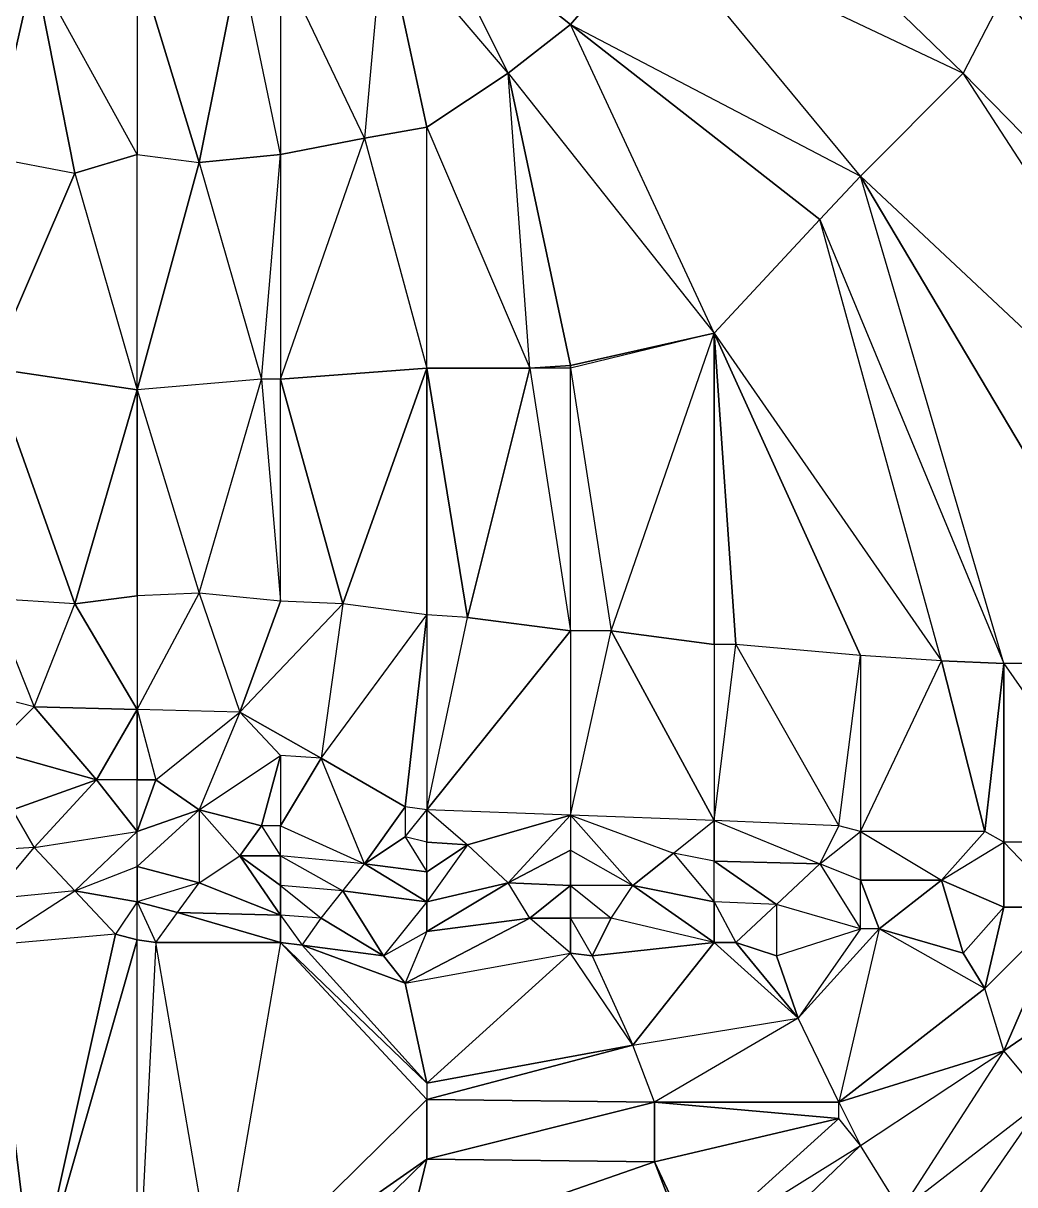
# Model space of a CAD drawing. Header units: metres. Extents: x 121.06818 to 121.07159, y 3.17836 to 3.18313.
# Drawn here: x 121.06905 to 121.069416, y 3.1808795 to 3.1813084 of the extents above; entities that cross this region are included whole.
import ezdxf

# ---------------------------------------------------------------- set-up
doc = ezdxf.new("R2010")
doc.units = ezdxf.units.M

msp = doc.modelspace()

# ---------------------------------------------------------------- linework, layer by layer
at = {"layer": 'DELAUNEY14184', "color": 252}
msp.add_3dface([(121.069092, 3.180831, 0.01025), (121.069122, 3.180835, 0.01025), (121.069099, 3.180969, 0.01025)], dxfattribs=at)
at = {"layer": 'DELAUNEY14201', "color": 252}
msp.add_3dface([(121.069122, 3.180835, 0.01025), (121.069145, 3.180836, 0.01025), (121.069199, 3.180889, 0.01025)], dxfattribs=at)
at = {"layer": 'DELAUNEY14217', "color": 252}
msp.add_3dface([(121.069038, 3.180839, 0.01025), (121.069054, 3.180837, 0.01025), (121.069038, 3.180968, 0.01025)], dxfattribs=at)
at = {"layer": 'DELAUNEY14218', "color": 252}
msp.add_3dface([(121.069054, 3.180837, 0.01025), (121.069092, 3.180831, 0.01025), (121.069092, 3.18097, 0.01025)], dxfattribs=at)
at = {"layer": 'DELAUNEY14226', "color": 252}
msp.add_3dface([(121.069145, 3.180836, 0.01025), (121.069191, 3.180856, 0.01025), (121.069199, 3.180889, 0.01025)], dxfattribs=at)
at = {"layer": 'DELAUNEY14270', "color": 252}
msp.add_3dface([(121.069191, 3.180856, 0.01025), (121.069298, 3.180849, 0.01024), (121.069283, 3.180888, 0.01024)], dxfattribs=at)
at = {"layer": 'DELAUNEY14344', "color": 252}
msp.add_3dface([(121.069389, 3.180856, 0.01023), (121.069374, 3.18087, 0.01023), (121.069427, 3.180911, 0.01022)], dxfattribs=at)
at = {"layer": 'DELAUNEY14400', "color": 252}
msp.add_3dface([(121.069305, 3.180842, 0.01024), (121.069374, 3.18087, 0.01023), (121.069359, 3.180894, 0.01023)], dxfattribs=at)
at = {"layer": 'DELAUNEY14421', "color": 252}
msp.add_3dface([(121.069191, 3.180856, 0.01025), (121.069283, 3.180888, 0.01024), (121.069199, 3.180889, 0.01025)], dxfattribs=at)
at = {"layer": 'DELAUNEY14422', "color": 252}
msp.add_3dface([(121.069283, 3.180888, 0.01024), (121.069298, 3.180849, 0.01024), (121.069298, 3.180856, 0.01024)], dxfattribs=at)
at = {"layer": 'DELAUNEY14432', "color": 252}
msp.add_3dface([(121.069305, 3.180842, 0.01024), (121.069298, 3.180856, 0.01024), (121.069359, 3.180894, 0.01023)], dxfattribs=at)
at = {"layer": 'DELAUNEY14442', "color": 252}
msp.add_3dface([(121.069283, 3.180888, 0.01024), (121.069298, 3.180856, 0.01024), (121.069351, 3.180904, 0.01023)], dxfattribs=at)
at = {"layer": 'DELAUNEY14485', "color": 252}
msp.add_3dface([(121.069199, 3.180889, 0.01025), (121.069283, 3.180888, 0.01024), (121.069283, 3.18091, 0.01024)], dxfattribs=at)
at = {"layer": 'DELAUNEY14486', "color": 252}
msp.add_3dface([(121.069374, 3.18087, 0.01023), (121.069359, 3.180894, 0.01023), (121.069412, 3.180929, 0.01022)], dxfattribs=at)
at = {"layer": 'DELAUNEY14487', "color": 252}
msp.add_3dface([(121.069389, 3.180856, 0.01023), (121.069466, 3.180865, 0.01022), (121.069427, 3.180911, 0.01022)], dxfattribs=at)
at = {"layer": 'DELAUNEY14496', "color": 252}
msp.add_3dface([(121.069298, 3.180856, 0.01024), (121.069359, 3.180894, 0.01023), (121.069351, 3.180904, 0.01023)], dxfattribs=at)
at = {"layer": 'DELAUNEY14533', "color": 252}
msp.add_3dface([(121.069359, 3.180894, 0.01023), (121.069351, 3.180904, 0.01023), (121.069351, 3.18091, 0.01023)], dxfattribs=at)
at = {"layer": 'DELAUNEY14585', "color": 252}
msp.add_3dface([(121.069283, 3.180888, 0.01024), (121.069351, 3.180904, 0.01023), (121.069283, 3.18091, 0.01024)], dxfattribs=at)
at = {"layer": 'DELAUNEY14586', "color": 252}
msp.add_3dface([(121.069374, 3.18087, 0.01023), (121.069427, 3.180911, 0.01022), (121.069412, 3.180929, 0.01022)], dxfattribs=at)
at = {"layer": 'DELAUNEY14659', "color": 252}
msp.add_3dface([(121.069122, 3.180835, 0.01025), (121.069199, 3.180889, 0.01025), (121.069199, 3.180911, 0.01025)], dxfattribs=at)
at = {"layer": 'DELAUNEY14660', "color": 252}
msp.add_3dface([(121.069199, 3.180889, 0.01025), (121.069283, 3.18091, 0.01024), (121.069199, 3.180911, 0.01025)], dxfattribs=at)
at = {"layer": 'DELAUNEY14674', "color": 252}
msp.add_3dface([(121.069054, 3.180837, 0.01025), (121.069092, 3.18097, 0.01025), (121.069084, 3.180972, 0.01025)], dxfattribs=at)
at = {"layer": 'DELAUNEY14675', "color": 252}
msp.add_3dface([(121.069092, 3.180831, 0.01025), (121.069092, 3.18097, 0.01025), (121.069099, 3.180969, 0.01025)], dxfattribs=at)
at = {"layer": 'DELAUNEY14676', "color": 252}
msp.add_3dface([(121.069122, 3.180835, 0.01025), (121.069099, 3.180969, 0.01025), (121.069145, 3.180969, 0.01025)], dxfattribs=at)
at = {"layer": 'DELAUNEY14677', "color": 252}
msp.add_3dface([(121.069122, 3.180835, 0.01025), (121.069199, 3.180911, 0.01025), (121.069145, 3.180969, 0.01025)], dxfattribs=at)
at = {"layer": 'DELAUNEY14678', "color": 252}
msp.add_3dface([(121.069283, 3.18091, 0.01024), (121.069351, 3.180904, 0.01023), (121.069351, 3.18091, 0.01023)], dxfattribs=at)
at = {"layer": 'DELAUNEY14679', "color": 252}
msp.add_3dface([(121.069359, 3.180894, 0.01023), (121.069412, 3.180929, 0.01022), (121.069351, 3.18091, 0.01023)], dxfattribs=at)
at = {"layer": 'DELAUNEY14680', "color": 252}
msp.add_3dface([(121.069427, 3.180911, 0.01022), (121.069412, 3.180929, 0.01022), (121.069466, 3.180966, 0.01021)], dxfattribs=at)
at = {"layer": 'DELAUNEY14698', "color": 252}
msp.add_3dface([(121.069038, 3.180968, 0.01025), (121.069054, 3.180837, 0.01025), (121.069084, 3.180972, 0.01025)], dxfattribs=at)
at = {"layer": 'DELAUNEY14699', "color": 252}
msp.add_3dface([(121.069099, 3.180969, 0.01025), (121.069092, 3.18097, 0.01025), (121.069092, 3.180984, 0.01024)], dxfattribs=at)
at = {"layer": 'DELAUNEY14700', "color": 252}
msp.add_3dface([(121.069199, 3.180911, 0.01025), (121.069145, 3.180969, 0.01025), (121.069199, 3.180917, 0.01025)], dxfattribs=at)
at = {"layer": 'DELAUNEY14701', "color": 252}
msp.add_3dface([(121.069199, 3.180911, 0.01025), (121.069283, 3.18091, 0.01024), (121.069275, 3.180931, 0.01024)], dxfattribs=at)
at = {"layer": 'DELAUNEY14720', "color": 252}
msp.add_3dface([(121.069084, 3.180972, 0.01025), (121.069038, 3.180968, 0.01025), (121.069069, 3.180988, 0.01024)], dxfattribs=at)
at = {"layer": 'DELAUNEY14721', "color": 252}
msp.add_3dface([(121.069084, 3.180972, 0.01025), (121.069092, 3.18097, 0.01025), (121.069092, 3.180984, 0.01024)], dxfattribs=at)
at = {"layer": 'DELAUNEY14722', "color": 252}
msp.add_3dface([(121.069145, 3.180969, 0.01025), (121.069099, 3.180969, 0.01025), (121.069107, 3.18098, 0.01024)], dxfattribs=at)
at = {"layer": 'DELAUNEY14723', "color": 252}
msp.add_3dface([(121.069199, 3.180911, 0.01025), (121.069275, 3.180931, 0.01024), (121.069199, 3.180917, 0.01025)], dxfattribs=at)
at = {"layer": 'DELAUNEY14724', "color": 252}
msp.add_3dface([(121.069283, 3.18091, 0.01024), (121.069275, 3.180931, 0.01024), (121.069336, 3.180941, 0.01023)], dxfattribs=at)
at = {"layer": 'DELAUNEY14725', "color": 252}
msp.add_3dface([(121.069283, 3.18091, 0.01024), (121.069351, 3.18091, 0.01023), (121.069336, 3.180941, 0.01023)], dxfattribs=at)
at = {"layer": 'DELAUNEY14756', "color": 252}
msp.add_3dface([(121.069351, 3.18091, 0.01023), (121.069336, 3.180941, 0.01023), (121.069366, 3.180974, 0.01022)], dxfattribs=at)
at = {"layer": 'DELAUNEY14774', "color": 252}
msp.add_3dface([(121.069199, 3.180917, 0.01025), (121.069145, 3.180969, 0.01025), (121.069153, 3.180968, 0.01025)], dxfattribs=at)
at = {"layer": 'DELAUNEY14775', "color": 252}
msp.add_3dface([(121.069199, 3.180917, 0.01025), (121.069275, 3.180931, 0.01024), (121.069252, 3.180965, 0.01024)], dxfattribs=at)
at = {"layer": 'DELAUNEY14776', "color": 252}
msp.add_3dface([(121.069351, 3.18091, 0.01023), (121.069412, 3.180929, 0.01022), (121.069405, 3.180952, 0.01022)], dxfattribs=at)
at = {"layer": 'DELAUNEY14791', "color": 252}
msp.add_3dface([(121.069153, 3.180968, 0.01025), (121.069145, 3.180969, 0.01025), (121.069145, 3.180979, 0.01024)], dxfattribs=at)
at = {"layer": 'DELAUNEY14792', "color": 252}
msp.add_3dface([(121.069199, 3.180917, 0.01025), (121.069153, 3.180968, 0.01025), (121.069191, 3.180954, 0.01025)], dxfattribs=at)
at = {"layer": 'DELAUNEY14821', "color": 252}
msp.add_3dface([(121.069191, 3.180954, 0.01025), (121.069153, 3.180968, 0.01025), (121.069183, 3.180964, 0.01025)], dxfattribs=at)
at = {"layer": 'DELAUNEY14822', "color": 252}
msp.add_3dface([(121.069199, 3.180917, 0.01025), (121.069191, 3.180954, 0.01025), (121.069252, 3.180965, 0.01024)], dxfattribs=at)
at = {"layer": 'DELAUNEY14834', "color": 252}
msp.add_3dface([(121.069275, 3.180931, 0.01024), (121.069252, 3.180965, 0.01024), (121.06926, 3.180964, 0.01024)], dxfattribs=at)
at = {"layer": 'DELAUNEY14849', "color": 252}
msp.add_3dface([(121.069275, 3.180931, 0.01024), (121.069336, 3.180941, 0.01023), (121.069305, 3.180969, 0.01023)], dxfattribs=at)
at = {"layer": 'DELAUNEY14850', "color": 252}
msp.add_3dface([(121.069351, 3.18091, 0.01023), (121.069405, 3.180952, 0.01022), (121.069366, 3.180974, 0.01022)], dxfattribs=at)
at = {"layer": 'DELAUNEY14851', "color": 252}
msp.add_3dface([(121.069412, 3.180929, 0.01022), (121.069405, 3.180952, 0.01022), (121.069435, 3.180982, 0.01021)], dxfattribs=at)
at = {"layer": 'DELAUNEY14897', "color": 252}
msp.add_3dface([(121.069275, 3.180931, 0.01024), (121.069305, 3.180969, 0.01023), (121.06926, 3.180964, 0.01024)], dxfattribs=at)
at = {"layer": 'DELAUNEY14898', "color": 252}
msp.add_3dface([(121.069336, 3.180941, 0.01023), (121.069305, 3.180969, 0.01023), (121.069313, 3.180969, 0.01023)], dxfattribs=at)
at = {"layer": 'DELAUNEY14899', "color": 252}
msp.add_3dface([(121.069336, 3.180941, 0.01023), (121.069366, 3.180974, 0.01022), (121.069359, 3.180974, 0.01022)], dxfattribs=at)
at = {"layer": 'DELAUNEY14900', "color": 252}
msp.add_3dface([(121.069466, 3.180966, 0.01021), (121.069412, 3.180929, 0.01022), (121.069435, 3.180982, 0.01021)], dxfattribs=at)
at = {"layer": 'DELAUNEY14916', "color": 252}
msp.add_3dface([(121.069405, 3.180952, 0.01022), (121.069366, 3.180974, 0.01022), (121.069397, 3.180965, 0.01022)], dxfattribs=at)
at = {"layer": 'DELAUNEY14917', "color": 252}
msp.add_3dface([(121.069405, 3.180952, 0.01022), (121.069397, 3.180965, 0.01022), (121.069412, 3.180982, 0.01021)], dxfattribs=at)
at = {"layer": 'DELAUNEY14935', "color": 252}
msp.add_3dface([(121.069183, 3.180964, 0.01025), (121.069153, 3.180968, 0.01025), (121.06916, 3.180978, 0.01024)], dxfattribs=at)
at = {"layer": 'DELAUNEY14936', "color": 252}
msp.add_3dface([(121.069191, 3.180954, 0.01025), (121.069183, 3.180964, 0.01025), (121.069199, 3.180973, 0.01024)], dxfattribs=at)
at = {"layer": 'DELAUNEY14937', "color": 252}
msp.add_3dface([(121.069191, 3.180954, 0.01025), (121.069252, 3.180965, 0.01024), (121.069237, 3.180978, 0.01023)], dxfattribs=at)
at = {"layer": 'DELAUNEY14938', "color": 252}
msp.add_3dface([(121.06926, 3.180964, 0.01024), (121.069252, 3.180965, 0.01024), (121.069252, 3.180978, 0.01023)], dxfattribs=at)
at = {"layer": 'DELAUNEY14939', "color": 252}
msp.add_3dface([(121.069313, 3.180969, 0.01023), (121.069305, 3.180969, 0.01023), (121.069305, 3.180984, 0.01022)], dxfattribs=at)
at = {"layer": 'DELAUNEY14940', "color": 252}
msp.add_3dface([(121.069336, 3.180941, 0.01023), (121.069313, 3.180969, 0.01023), (121.069328, 3.180964, 0.01023)], dxfattribs=at)
at = {"layer": 'DELAUNEY14941', "color": 252}
msp.add_3dface([(121.069397, 3.180965, 0.01022), (121.069366, 3.180974, 0.01022), (121.069389, 3.180992, 0.01021)], dxfattribs=at)
at = {"layer": 'DELAUNEY14954', "color": 252}
msp.add_3dface([(121.069336, 3.180941, 0.01023), (121.069328, 3.180964, 0.01023), (121.069359, 3.180974, 0.01022)], dxfattribs=at)
at = {"layer": 'DELAUNEY14970', "color": 252}
msp.add_3dface([(121.069191, 3.180954, 0.01025), (121.069237, 3.180978, 0.01023), (121.069199, 3.180973, 0.01024)], dxfattribs=at)
at = {"layer": 'DELAUNEY14971', "color": 252}
msp.add_3dface([(121.069252, 3.180965, 0.01024), (121.069237, 3.180978, 0.01023), (121.069252, 3.180978, 0.01023)], dxfattribs=at)
at = {"layer": 'DELAUNEY14972', "color": 252}
msp.add_3dface([(121.069328, 3.180964, 0.01023), (121.069313, 3.180969, 0.01023), (121.069328, 3.180983, 0.01022)], dxfattribs=at)
at = {"layer": 'DELAUNEY14987', "color": 252}
msp.add_3dface([(121.069366, 3.180974, 0.01022), (121.069359, 3.180974, 0.01022), (121.069359, 3.180992, 0.01021)], dxfattribs=at)
at = {"layer": 'DELAUNEY14988', "color": 252}
msp.add_3dface([(121.069435, 3.180982, 0.01021), (121.069405, 3.180952, 0.01022), (121.069412, 3.180982, 0.01021)], dxfattribs=at)
at = {"layer": 'DELAUNEY15020', "color": 252}
msp.add_3dface([(121.069199, 3.180973, 0.01024), (121.069237, 3.180978, 0.01023), (121.069229, 3.180991, 0.01022)], dxfattribs=at)
at = {"layer": 'DELAUNEY15021', "color": 252}
msp.add_3dface([(121.06926, 3.180964, 0.01024), (121.069305, 3.180969, 0.01023), (121.069267, 3.180978, 0.01023)], dxfattribs=at)
at = {"layer": 'DELAUNEY15042', "color": 252}
msp.add_3dface([(121.06926, 3.180964, 0.01024), (121.069267, 3.180978, 0.01023), (121.069252, 3.180978, 0.01023)], dxfattribs=at)
at = {"layer": 'DELAUNEY15043', "color": 252}
msp.add_3dface([(121.069328, 3.180964, 0.01023), (121.069359, 3.180974, 0.01022), (121.069328, 3.180983, 0.01022)], dxfattribs=at)
at = {"layer": 'DELAUNEY15056', "color": 252}
msp.add_3dface([(121.069099, 3.180969, 0.01025), (121.069107, 3.18098, 0.01024), (121.069092, 3.180984, 0.01024)], dxfattribs=at)
at = {"layer": 'DELAUNEY15057', "color": 252}
msp.add_3dface([(121.069145, 3.180969, 0.01025), (121.069107, 3.18098, 0.01024), (121.069145, 3.180979, 0.01024)], dxfattribs=at)
at = {"layer": 'DELAUNEY15058', "color": 252}
msp.add_3dface([(121.069183, 3.180964, 0.01025), (121.069199, 3.180973, 0.01024), (121.069199, 3.180984, 0.01023)], dxfattribs=at)
at = {"layer": 'DELAUNEY15059', "color": 252}
msp.add_3dface([(121.069305, 3.180969, 0.01023), (121.069267, 3.180978, 0.01023), (121.069275, 3.18099, 0.01022)], dxfattribs=at)
at = {"layer": 'DELAUNEY15075', "color": 252}
msp.add_3dface([(121.069038, 3.180968, 0.01025), (121.069069, 3.180988, 0.01024), (121.069038, 3.180985, 0.01024)], dxfattribs=at)
at = {"layer": 'DELAUNEY15076', "color": 252}
msp.add_3dface([(121.069153, 3.180968, 0.01025), (121.06916, 3.180978, 0.01024), (121.069145, 3.180979, 0.01024)], dxfattribs=at)
at = {"layer": 'DELAUNEY15077', "color": 252}
msp.add_3dface([(121.069412, 3.180982, 0.01021), (121.069397, 3.180965, 0.01022), (121.069389, 3.180992, 0.01021)], dxfattribs=at)
at = {"layer": 'DELAUNEY15078', "color": 252}
msp.add_3dface([(121.069435, 3.180982, 0.01021), (121.069412, 3.180982, 0.01021), (121.069412, 3.181006, 0.0102)], dxfattribs=at)
at = {"layer": 'DELAUNEY15087', "color": 252}
msp.add_3dface([(121.069084, 3.180972, 0.01025), (121.069069, 3.180988, 0.01024), (121.069092, 3.180984, 0.01024)], dxfattribs=at)
at = {"layer": 'DELAUNEY15088', "color": 252}
msp.add_3dface([(121.069183, 3.180964, 0.01025), (121.06916, 3.180978, 0.01024), (121.069168, 3.180988, 0.01023)], dxfattribs=at)
at = {"layer": 'DELAUNEY15102', "color": 252}
msp.add_3dface([(121.069252, 3.180978, 0.01023), (121.069237, 3.180978, 0.01023), (121.069252, 3.18099, 0.01022)], dxfattribs=at)
at = {"layer": 'DELAUNEY15103', "color": 252}
msp.add_3dface([(121.069313, 3.180969, 0.01023), (121.069328, 3.180983, 0.01022), (121.069305, 3.180984, 0.01022)], dxfattribs=at)
at = {"layer": 'DELAUNEY15109', "color": 252}
msp.add_3dface([(121.069107, 3.18098, 0.01024), (121.069115, 3.180991, 0.01023), (121.069145, 3.180979, 0.01024)], dxfattribs=at)
at = {"layer": 'DELAUNEY15110', "color": 252}
msp.add_3dface([(121.069107, 3.18098, 0.01024), (121.069115, 3.180991, 0.01023), (121.069092, 3.180984, 0.01024)], dxfattribs=at)
at = {"layer": 'DELAUNEY15111', "color": 252}
msp.add_3dface([(121.06916, 3.180978, 0.01024), (121.069168, 3.180988, 0.01023), (121.069145, 3.18099, 0.01023)], dxfattribs=at)
at = {"layer": 'DELAUNEY15112', "color": 252}
msp.add_3dface([(121.069183, 3.180964, 0.01025), (121.069168, 3.180988, 0.01023), (121.069199, 3.180984, 0.01023)], dxfattribs=at)
at = {"layer": 'DELAUNEY15113', "color": 252}
msp.add_3dface([(121.069199, 3.180973, 0.01024), (121.069229, 3.180991, 0.01022), (121.069199, 3.180984, 0.01023)], dxfattribs=at)
at = {"layer": 'DELAUNEY15114', "color": 252}
msp.add_3dface([(121.069237, 3.180978, 0.01023), (121.069229, 3.180991, 0.01022), (121.069252, 3.18099, 0.01022)], dxfattribs=at)
at = {"layer": 'DELAUNEY15115', "color": 252}
msp.add_3dface([(121.069267, 3.180978, 0.01023), (121.069252, 3.180978, 0.01023), (121.069252, 3.18099, 0.01022)], dxfattribs=at)
at = {"layer": 'DELAUNEY15116', "color": 252}
msp.add_3dface([(121.069267, 3.180978, 0.01023), (121.069275, 3.18099, 0.01022), (121.069252, 3.18099, 0.01022)], dxfattribs=at)
at = {"layer": 'DELAUNEY15117', "color": 252}
msp.add_3dface([(121.069305, 3.180969, 0.01023), (121.069275, 3.18099, 0.01022), (121.069305, 3.180984, 0.01022)], dxfattribs=at)
at = {"layer": 'DELAUNEY15118', "color": 252}
msp.add_3dface([(121.069359, 3.180974, 0.01022), (121.069328, 3.180983, 0.01022), (121.069344, 3.180998, 0.01021)], dxfattribs=at)
at = {"layer": 'DELAUNEY15119', "color": 252}
msp.add_3dface([(121.069389, 3.180992, 0.01021), (121.069366, 3.180974, 0.01022), (121.069359, 3.180992, 0.01021)], dxfattribs=at)
at = {"layer": 'DELAUNEY15128', "color": 252}
msp.add_3dface([(121.069145, 3.180979, 0.01024), (121.069115, 3.180991, 0.01023), (121.06913, 3.181001, 0.01022)], dxfattribs=at)
at = {"layer": 'DELAUNEY15129', "color": 252}
msp.add_3dface([(121.06916, 3.180978, 0.01024), (121.069145, 3.180979, 0.01024), (121.069145, 3.18099, 0.01023)], dxfattribs=at)
at = {"layer": 'DELAUNEY15130', "color": 252}
msp.add_3dface([(121.069305, 3.180984, 0.01022), (121.069275, 3.18099, 0.01022), (121.06929, 3.181002, 0.01021)], dxfattribs=at)
at = {"layer": 'DELAUNEY15146', "color": 252}
msp.add_3dface([(121.069069, 3.180988, 0.01024), (121.069038, 3.180985, 0.01024), (121.069054, 3.181004, 0.01023)], dxfattribs=at)
at = {"layer": 'DELAUNEY15147', "color": 252}
msp.add_3dface([(121.069199, 3.180984, 0.01023), (121.069229, 3.180991, 0.01022), (121.069214, 3.181005, 0.01021)], dxfattribs=at)
at = {"layer": 'DELAUNEY15154', "color": 252}
msp.add_3dface([(121.069199, 3.180984, 0.01023), (121.069168, 3.180988, 0.01023), (121.069176, 3.180998, 0.01022)], dxfattribs=at)
at = {"layer": 'DELAUNEY15155', "color": 252}
msp.add_3dface([(121.069328, 3.180983, 0.01022), (121.069305, 3.180984, 0.01022), (121.069305, 3.180999, 0.01021)], dxfattribs=at)
at = {"layer": 'DELAUNEY15156', "color": 252}
msp.add_3dface([(121.069344, 3.180998, 0.01021), (121.069328, 3.180983, 0.01022), (121.069305, 3.180999, 0.01021)], dxfattribs=at)
at = {"layer": 'DELAUNEY15157', "color": 252}
msp.add_3dface([(121.069344, 3.180998, 0.01021), (121.069359, 3.180974, 0.01022), (121.069359, 3.180992, 0.01021)], dxfattribs=at)
at = {"layer": 'DELAUNEY15158', "color": 252}
msp.add_3dface([(121.069412, 3.180982, 0.01021), (121.069389, 3.180992, 0.01021), (121.069412, 3.181006, 0.0102)], dxfattribs=at)
at = {"layer": 'DELAUNEY15176', "color": 252}
msp.add_3dface([(121.069092, 3.180984, 0.01024), (121.069069, 3.180988, 0.01024), (121.069092, 3.180997, 0.01023)], dxfattribs=at)
at = {"layer": 'DELAUNEY15177', "color": 252}
msp.add_3dface([(121.069115, 3.180991, 0.01023), (121.06913, 3.181001, 0.01022), (121.069115, 3.181018, 0.01021)], dxfattribs=at)
at = {"layer": 'DELAUNEY15178', "color": 252}
msp.add_3dface([(121.069145, 3.180979, 0.01024), (121.06913, 3.181001, 0.01022), (121.069145, 3.18099, 0.01023)], dxfattribs=at)
at = {"layer": 'DELAUNEY15179', "color": 252}
msp.add_3dface([(121.069168, 3.180988, 0.01023), (121.069176, 3.180998, 0.01022), (121.069145, 3.181001, 0.01022)], dxfattribs=at)
at = {"layer": 'DELAUNEY15180', "color": 252}
msp.add_3dface([(121.069359, 3.180992, 0.01021), (121.069344, 3.180998, 0.01021), (121.069359, 3.18101, 0.0102)], dxfattribs=at)
at = {"layer": 'DELAUNEY15191', "color": 252}
msp.add_3dface([(121.069145, 3.18099, 0.01023), (121.06913, 3.181001, 0.01022), (121.069145, 3.181001, 0.01022)], dxfattribs=at)
at = {"layer": 'DELAUNEY15192', "color": 252}
msp.add_3dface([(121.069199, 3.180984, 0.01023), (121.069176, 3.180998, 0.01022), (121.069199, 3.180995, 0.01022)], dxfattribs=at)
at = {"layer": 'DELAUNEY15193', "color": 252}
msp.add_3dface([(121.06929, 3.181002, 0.01021), (121.069275, 3.18099, 0.01022), (121.069252, 3.181016, 0.0102)], dxfattribs=at)
at = {"layer": 'DELAUNEY15194', "color": 252}
msp.add_3dface([(121.06929, 3.181002, 0.01021), (121.069305, 3.180984, 0.01022), (121.069305, 3.180999, 0.01021)], dxfattribs=at)
at = {"layer": 'DELAUNEY15209', "color": 252}
msp.add_3dface([(121.069038, 3.180985, 0.01024), (121.069054, 3.181004, 0.01023), (121.069038, 3.181003, 0.01023)], dxfattribs=at)
at = {"layer": 'DELAUNEY15210', "color": 252}
msp.add_3dface([(121.069069, 3.180988, 0.01024), (121.069054, 3.181004, 0.01023), (121.069092, 3.18101, 0.01022)], dxfattribs=at)
at = {"layer": 'DELAUNEY15211', "color": 252}
msp.add_3dface([(121.069069, 3.180988, 0.01024), (121.069092, 3.180997, 0.01023), (121.069092, 3.18101, 0.01022)], dxfattribs=at)
at = {"layer": 'DELAUNEY15212', "color": 252}
msp.add_3dface([(121.069092, 3.180984, 0.01024), (121.069092, 3.180997, 0.01023), (121.069115, 3.180991, 0.01023)], dxfattribs=at)
at = {"layer": 'DELAUNEY15213', "color": 252}
msp.add_3dface([(121.069168, 3.180988, 0.01023), (121.069145, 3.18099, 0.01023), (121.069145, 3.181001, 0.01022)], dxfattribs=at)
at = {"layer": 'DELAUNEY15214', "color": 252}
msp.add_3dface([(121.069199, 3.180995, 0.01022), (121.069176, 3.180998, 0.01022), (121.069191, 3.181008, 0.01021)], dxfattribs=at)
at = {"layer": 'DELAUNEY15215', "color": 252}
msp.add_3dface([(121.069199, 3.180984, 0.01023), (121.069199, 3.180995, 0.01022), (121.069214, 3.181005, 0.01021)], dxfattribs=at)
at = {"layer": 'DELAUNEY15216', "color": 252}
msp.add_3dface([(121.069252, 3.18099, 0.01022), (121.069229, 3.180991, 0.01022), (121.069252, 3.181003, 0.01021)], dxfattribs=at)
at = {"layer": 'DELAUNEY15217', "color": 252}
msp.add_3dface([(121.069275, 3.18099, 0.01022), (121.069252, 3.18099, 0.01022), (121.069252, 3.181003, 0.01021)], dxfattribs=at)
at = {"layer": 'DELAUNEY15218', "color": 252}
msp.add_3dface([(121.069389, 3.180992, 0.01021), (121.069359, 3.180992, 0.01021), (121.069359, 3.18101, 0.0102)], dxfattribs=at)
at = {"layer": 'DELAUNEY15219', "color": 252}
msp.add_3dface([(121.069435, 3.180982, 0.01021), (121.069458, 3.181006, 0.0102), (121.069412, 3.181006, 0.0102)], dxfattribs=at)
at = {"layer": 'DELAUNEY15231', "color": 252}
msp.add_3dface([(121.069115, 3.180991, 0.01023), (121.069092, 3.180997, 0.01023), (121.069115, 3.181018, 0.01021)], dxfattribs=at)
at = {"layer": 'DELAUNEY15232', "color": 252}
msp.add_3dface([(121.069214, 3.181005, 0.01021), (121.069199, 3.180995, 0.01022), (121.069199, 3.181006, 0.01021)], dxfattribs=at)
at = {"layer": 'DELAUNEY15233', "color": 252}
msp.add_3dface([(121.069214, 3.181005, 0.01021), (121.069229, 3.180991, 0.01022), (121.069252, 3.181016, 0.0102)], dxfattribs=at)
at = {"layer": 'DELAUNEY15234', "color": 252}
msp.add_3dface([(121.069305, 3.180999, 0.01021), (121.06929, 3.181002, 0.01021), (121.069305, 3.181014, 0.0102)], dxfattribs=at)
at = {"layer": 'DELAUNEY15243', "color": 252}
msp.add_3dface([(121.069389, 3.180992, 0.01021), (121.069412, 3.181006, 0.0102), (121.069405, 3.18101, 0.0102)], dxfattribs=at)
at = {"layer": 'DELAUNEY15262', "color": 252}
msp.add_3dface([(121.069054, 3.181004, 0.01023), (121.069038, 3.181003, 0.01023), (121.069046, 3.181018, 0.01022)], dxfattribs=at)
at = {"layer": 'DELAUNEY15263', "color": 252}
msp.add_3dface([(121.069145, 3.181001, 0.01022), (121.06913, 3.181001, 0.01022), (121.069138, 3.181012, 0.01021)], dxfattribs=at)
at = {"layer": 'DELAUNEY15264', "color": 252}
msp.add_3dface([(121.069191, 3.181008, 0.01021), (121.069176, 3.180998, 0.01022), (121.069191, 3.181019, 0.0102)], dxfattribs=at)
at = {"layer": 'DELAUNEY15265', "color": 252}
msp.add_3dface([(121.069252, 3.181003, 0.01021), (121.069229, 3.180991, 0.01022), (121.069252, 3.181016, 0.0102)], dxfattribs=at)
at = {"layer": 'DELAUNEY15266', "color": 252}
msp.add_3dface([(121.069389, 3.180992, 0.01021), (121.069405, 3.18101, 0.0102), (121.069359, 3.18101, 0.0102)], dxfattribs=at)
at = {"layer": 'DELAUNEY15282', "color": 252}
msp.add_3dface([(121.069191, 3.181008, 0.01021), (121.069199, 3.180995, 0.01022), (121.069199, 3.181006, 0.01021)], dxfattribs=at)
at = {"layer": 'DELAUNEY15283', "color": 252}
msp.add_3dface([(121.069252, 3.181003, 0.01021), (121.069275, 3.18099, 0.01022), (121.069252, 3.181016, 0.0102)], dxfattribs=at)
at = {"layer": 'DELAUNEY15284', "color": 252}
msp.add_3dface([(121.069412, 3.181006, 0.0102), (121.069405, 3.18101, 0.0102), (121.069412, 3.181072, 0.01019)], dxfattribs=at)
at = {"layer": 'DELAUNEY15296', "color": 252}
msp.add_3dface([(121.069176, 3.180998, 0.01022), (121.069145, 3.181001, 0.01022), (121.069145, 3.181012, 0.01021)], dxfattribs=at)
at = {"layer": 'DELAUNEY15297', "color": 252}
msp.add_3dface([(121.069199, 3.181006, 0.01021), (121.069191, 3.181008, 0.01021), (121.069199, 3.181018, 0.0102)], dxfattribs=at)
at = {"layer": 'DELAUNEY15298', "color": 252}
msp.add_3dface([(121.069344, 3.180998, 0.01021), (121.069359, 3.18101, 0.0102), (121.069351, 3.181012, 0.0102)], dxfattribs=at)
at = {"layer": 'DELAUNEY15315', "color": 252}
msp.add_3dface([(121.069092, 3.180997, 0.01023), (121.069092, 3.18101, 0.01022), (121.069115, 3.181018, 0.01021)], dxfattribs=at)
at = {"layer": 'DELAUNEY15316', "color": 252}
msp.add_3dface([(121.069138, 3.181012, 0.01021), (121.06913, 3.181001, 0.01022), (121.069115, 3.181018, 0.01021)], dxfattribs=at)
at = {"layer": 'DELAUNEY15317', "color": 252}
msp.add_3dface([(121.069214, 3.181005, 0.01021), (121.069199, 3.181006, 0.01021), (121.069199, 3.181018, 0.0102)], dxfattribs=at)
at = {"layer": 'DELAUNEY15318', "color": 252}
msp.add_3dface([(121.069344, 3.180998, 0.01021), (121.069305, 3.180999, 0.01021), (121.069305, 3.181014, 0.0102)], dxfattribs=at)
at = {"layer": 'DELAUNEY15319', "color": 252}
msp.add_3dface([(121.069344, 3.180998, 0.01021), (121.069351, 3.181012, 0.0102), (121.069305, 3.181014, 0.0102)], dxfattribs=at)
at = {"layer": 'DELAUNEY15320', "color": 252}
msp.add_3dface([(121.069359, 3.18101, 0.0102), (121.069351, 3.181012, 0.0102), (121.069359, 3.181075, 0.01019)], dxfattribs=at)
at = {"layer": 'DELAUNEY15332', "color": 252}
msp.add_3dface([(121.069115, 3.181018, 0.01021), (121.069092, 3.18101, 0.01022), (121.069099, 3.181029, 0.01021)], dxfattribs=at)
at = {"layer": 'DELAUNEY15333', "color": 252}
msp.add_3dface([(121.069138, 3.181012, 0.01021), (121.069145, 3.181001, 0.01022), (121.069145, 3.181012, 0.01021)], dxfattribs=at)
at = {"layer": 'DELAUNEY15334', "color": 252}
msp.add_3dface([(121.06929, 3.181002, 0.01021), (121.069305, 3.181014, 0.0102), (121.069252, 3.181016, 0.0102)], dxfattribs=at)
at = {"layer": 'DELAUNEY15335', "color": 252}
msp.add_3dface([(121.069458, 3.181006, 0.0102), (121.069412, 3.181006, 0.0102), (121.069412, 3.181072, 0.01019)], dxfattribs=at)
at = {"layer": 'DELAUNEY15347', "color": 252}
msp.add_3dface([(121.069054, 3.181004, 0.01023), (121.069046, 3.181018, 0.01022), (121.069077, 3.181029, 0.01021)], dxfattribs=at)
at = {"layer": 'DELAUNEY15348', "color": 252}
msp.add_3dface([(121.069054, 3.181004, 0.01023), (121.069092, 3.18101, 0.01022), (121.069077, 3.181029, 0.01021)], dxfattribs=at)
at = {"layer": 'DELAUNEY15349', "color": 252}
msp.add_3dface([(121.069145, 3.181012, 0.01021), (121.069138, 3.181012, 0.01021), (121.069145, 3.181038, 0.0102)], dxfattribs=at)
at = {"layer": 'DELAUNEY15350', "color": 252}
msp.add_3dface([(121.069145, 3.181012, 0.01021), (121.069176, 3.180998, 0.01022), (121.06916, 3.181037, 0.0102)], dxfattribs=at)
at = {"layer": 'DELAUNEY15363', "color": 252}
msp.add_3dface([(121.069077, 3.181029, 0.01021), (121.069092, 3.18101, 0.01022), (121.069092, 3.181029, 0.01021)], dxfattribs=at)
at = {"layer": 'DELAUNEY15364', "color": 252}
msp.add_3dface([(121.069191, 3.181008, 0.01021), (121.069199, 3.181018, 0.0102), (121.069191, 3.181019, 0.0102)], dxfattribs=at)
at = {"layer": 'DELAUNEY15365', "color": 252}
msp.add_3dface([(121.069214, 3.181005, 0.01021), (121.069252, 3.181016, 0.0102), (121.069199, 3.181018, 0.0102)], dxfattribs=at)
at = {"layer": 'DELAUNEY15373', "color": 252}
msp.add_3dface([(121.069191, 3.181019, 0.0102), (121.069176, 3.180998, 0.01022), (121.06916, 3.181037, 0.0102)], dxfattribs=at)
at = {"layer": 'DELAUNEY15374', "color": 252}
msp.add_3dface([(121.069405, 3.18101, 0.0102), (121.069359, 3.18101, 0.0102), (121.069389, 3.181073, 0.01019)], dxfattribs=at)
at = {"layer": 'DELAUNEY15385', "color": 252}
msp.add_3dface([(121.069138, 3.181012, 0.01021), (121.069115, 3.181018, 0.01021), (121.069145, 3.181038, 0.0102)], dxfattribs=at)
at = {"layer": 'DELAUNEY15386', "color": 252}
msp.add_3dface([(121.069145, 3.181012, 0.01021), (121.06916, 3.181037, 0.0102), (121.069145, 3.181038, 0.0102)], dxfattribs=at)
at = {"layer": 'DELAUNEY15387', "color": 252}
msp.add_3dface([(121.069199, 3.181018, 0.0102), (121.069191, 3.181019, 0.0102), (121.069199, 3.18109, 0.01019)], dxfattribs=at)
at = {"layer": 'DELAUNEY15388', "color": 252}
msp.add_3dface([(121.069351, 3.181012, 0.0102), (121.069305, 3.181014, 0.0102), (121.069313, 3.181079, 0.01019)], dxfattribs=at)
at = {"layer": 'DELAUNEY15403', "color": 252}
msp.add_3dface([(121.069099, 3.181029, 0.01021), (121.069092, 3.18101, 0.01022), (121.069092, 3.181029, 0.01021)], dxfattribs=at)
at = {"layer": 'DELAUNEY15404', "color": 252}
msp.add_3dface([(121.069115, 3.181018, 0.01021), (121.069099, 3.181029, 0.01021), (121.06913, 3.181054, 0.0102)], dxfattribs=at)
at = {"layer": 'DELAUNEY15418', "color": 252}
msp.add_3dface([(121.069077, 3.181029, 0.01021), (121.069046, 3.181018, 0.01022), (121.069038, 3.18104, 0.01021)], dxfattribs=at)
at = {"layer": 'DELAUNEY15419', "color": 252}
msp.add_3dface([(121.069191, 3.181019, 0.0102), (121.06916, 3.181037, 0.0102), (121.069199, 3.18109, 0.01019)], dxfattribs=at)
at = {"layer": 'DELAUNEY15436', "color": 252}
msp.add_3dface([(121.069092, 3.181029, 0.01021), (121.069077, 3.181029, 0.01021), (121.069092, 3.181055, 0.0102)], dxfattribs=at)
at = {"layer": 'DELAUNEY15437', "color": 252}
msp.add_3dface([(121.069099, 3.181029, 0.01021), (121.069092, 3.181029, 0.01021), (121.069092, 3.181055, 0.0102)], dxfattribs=at)
at = {"layer": 'DELAUNEY15457', "color": 252}
msp.add_3dface([(121.069115, 3.181018, 0.01021), (121.069145, 3.181038, 0.0102), (121.06913, 3.181054, 0.0102)], dxfattribs=at)
at = {"layer": 'DELAUNEY15458', "color": 252}
msp.add_3dface([(121.06916, 3.181037, 0.0102), (121.069145, 3.181038, 0.0102), (121.06913, 3.181054, 0.0102)], dxfattribs=at)
at = {"layer": 'DELAUNEY15476', "color": 252}
msp.add_3dface([(121.069305, 3.181014, 0.0102), (121.069252, 3.181016, 0.0102), (121.069267, 3.181084, 0.01019)], dxfattribs=at)
at = {"layer": 'DELAUNEY15505', "color": 252}
msp.add_3dface([(121.069038, 3.18104, 0.01021), (121.069054, 3.181056, 0.0102), (121.069077, 3.181029, 0.01021)], dxfattribs=at)
at = {"layer": 'DELAUNEY15506', "color": 252}
msp.add_3dface([(121.069038, 3.18104, 0.01021), (121.069054, 3.181056, 0.0102), (121.069038, 3.18106, 0.0102)], dxfattribs=at)
at = {"layer": 'DELAUNEY15507', "color": 252}
msp.add_3dface([(121.069077, 3.181029, 0.01021), (121.069054, 3.181056, 0.0102), (121.069092, 3.181055, 0.0102)], dxfattribs=at)
at = {"layer": 'DELAUNEY15508', "color": 252}
msp.add_3dface([(121.069099, 3.181029, 0.01021), (121.06913, 3.181054, 0.0102), (121.069092, 3.181055, 0.0102)], dxfattribs=at)
at = {"layer": 'DELAUNEY15509', "color": 252}
msp.add_3dface([(121.069252, 3.181016, 0.0102), (121.069199, 3.181018, 0.0102), (121.069252, 3.181084, 0.01019)], dxfattribs=at)
at = {"layer": 'DELAUNEY15510', "color": 252}
msp.add_3dface([(121.069359, 3.18101, 0.0102), (121.069389, 3.181073, 0.01019), (121.069359, 3.181075, 0.01019)], dxfattribs=at)
at = {"layer": 'DELAUNEY15511', "color": 252}
msp.add_3dface([(121.069405, 3.18101, 0.0102), (121.069389, 3.181073, 0.01019), (121.069412, 3.181072, 0.01019)], dxfattribs=at)
at = {"layer": 'DELAUNEY15512', "color": 252}
msp.add_3dface([(121.069458, 3.181006, 0.0102), (121.069466, 3.181072, 0.01019), (121.069412, 3.181072, 0.01019)], dxfattribs=at)
at = {"layer": 'DELAUNEY15532', "color": 252}
msp.add_3dface([(121.069351, 3.181012, 0.0102), (121.069359, 3.181075, 0.01019), (121.069313, 3.181079, 0.01019)], dxfattribs=at)
at = {"layer": 'DELAUNEY15533', "color": 252}
msp.add_3dface([(121.069466, 3.181072, 0.01019), (121.069412, 3.181072, 0.01019), (121.069359, 3.181252, 0.01018)], dxfattribs=at)
at = {"layer": 'DELAUNEY15546', "color": 252}
msp.add_3dface([(121.069252, 3.181016, 0.0102), (121.069267, 3.181084, 0.01019), (121.069252, 3.181084, 0.01019)], dxfattribs=at)
at = {"layer": 'DELAUNEY15547', "color": 252}
msp.add_3dface([(121.069305, 3.181014, 0.0102), (121.069267, 3.181084, 0.01019), (121.069305, 3.181079, 0.01019)], dxfattribs=at)
at = {"layer": 'DELAUNEY15548', "color": 252}
msp.add_3dface([(121.069305, 3.181014, 0.0102), (121.069313, 3.181079, 0.01019), (121.069305, 3.181079, 0.01019)], dxfattribs=at)
at = {"layer": 'DELAUNEY15549', "color": 252}
msp.add_3dface([(121.069389, 3.181073, 0.01019), (121.069359, 3.181075, 0.01019), (121.069305, 3.181194, 0.01018)], dxfattribs=at)
at = {"layer": 'DELAUNEY15550', "color": 252}
msp.add_3dface([(121.069412, 3.181072, 0.01019), (121.069389, 3.181073, 0.01019), (121.069344, 3.181236, 0.01018)], dxfattribs=at)
at = {"layer": 'DELAUNEY15562', "color": 252}
msp.add_3dface([(121.069305, 3.181079, 0.01019), (121.069267, 3.181084, 0.01019), (121.069305, 3.181194, 0.01018)], dxfattribs=at)
at = {"layer": 'DELAUNEY15563', "color": 252}
msp.add_3dface([(121.069359, 3.181075, 0.01019), (121.069313, 3.181079, 0.01019), (121.069305, 3.181194, 0.01018)], dxfattribs=at)
at = {"layer": 'DELAUNEY15572', "color": 252}
msp.add_3dface([(121.06913, 3.181054, 0.0102), (121.069092, 3.181055, 0.0102), (121.069115, 3.181098, 0.01019)], dxfattribs=at)
at = {"layer": 'DELAUNEY15573', "color": 252}
msp.add_3dface([(121.069199, 3.181018, 0.0102), (121.069214, 3.181089, 0.01019), (121.069252, 3.181084, 0.01019)], dxfattribs=at)
at = {"layer": 'DELAUNEY15574', "color": 252}
msp.add_3dface([(121.069199, 3.181018, 0.0102), (121.069214, 3.181089, 0.01019), (121.069199, 3.18109, 0.01019)], dxfattribs=at)
at = {"layer": 'DELAUNEY15575', "color": 252}
msp.add_3dface([(121.069313, 3.181079, 0.01019), (121.069305, 3.181079, 0.01019), (121.069305, 3.181194, 0.01018)], dxfattribs=at)
at = {"layer": 'DELAUNEY15585', "color": 252}
msp.add_3dface([(121.069054, 3.181056, 0.0102), (121.069038, 3.18106, 0.0102), (121.069038, 3.181096, 0.01019)], dxfattribs=at)
at = {"layer": 'DELAUNEY15586', "color": 252}
msp.add_3dface([(121.069092, 3.181055, 0.0102), (121.069054, 3.181056, 0.0102), (121.069069, 3.181094, 0.01019)], dxfattribs=at)
at = {"layer": 'DELAUNEY15587', "color": 252}
msp.add_3dface([(121.069252, 3.181084, 0.01019), (121.069214, 3.181089, 0.01019), (121.069237, 3.181181, 0.01018)], dxfattribs=at)
at = {"layer": 'DELAUNEY15588', "color": 252}
msp.add_3dface([(121.069267, 3.181084, 0.01019), (121.069252, 3.181084, 0.01019), (121.069252, 3.181181, 0.01018)], dxfattribs=at)
at = {"layer": 'DELAUNEY15600', "color": 252}
msp.add_3dface([(121.06916, 3.181037, 0.0102), (121.069199, 3.18109, 0.01019), (121.069168, 3.181094, 0.01019)], dxfattribs=at)
at = {"layer": 'DELAUNEY15610', "color": 252}
msp.add_3dface([(121.069214, 3.181089, 0.01019), (121.069199, 3.18109, 0.01019), (121.069199, 3.181181, 0.01018)], dxfattribs=at)
at = {"layer": 'DELAUNEY15611', "color": 252}
msp.add_3dface([(121.069565, 3.181118, 0.01019), (121.069519, 3.181102, 0.01019), (121.069397, 3.18129, 0.01018)], dxfattribs=at)
at = {"layer": 'DELAUNEY15637', "color": 252}
msp.add_3dface([(121.06916, 3.181037, 0.0102), (121.06913, 3.181054, 0.0102), (121.069168, 3.181094, 0.01019)], dxfattribs=at)
at = {"layer": 'DELAUNEY15657', "color": 252}
msp.add_3dface([(121.06913, 3.181054, 0.0102), (121.069168, 3.181094, 0.01019), (121.069145, 3.181095, 0.01019)], dxfattribs=at)
at = {"layer": 'DELAUNEY15658', "color": 252}
msp.add_3dface([(121.069199, 3.18109, 0.01019), (121.069168, 3.181094, 0.01019), (121.069199, 3.181181, 0.01018)], dxfattribs=at)
at = {"layer": 'DELAUNEY15666', "color": 252}
msp.add_3dface([(121.06913, 3.181054, 0.0102), (121.069145, 3.181095, 0.01019), (121.069115, 3.181098, 0.01019)], dxfattribs=at)
at = {"layer": 'DELAUNEY15671', "color": 252}
msp.add_3dface([(121.069054, 3.181056, 0.0102), (121.069069, 3.181094, 0.01019), (121.069038, 3.181096, 0.01019)], dxfattribs=at)
at = {"layer": 'DELAUNEY15672', "color": 252}
msp.add_3dface([(121.069092, 3.181055, 0.0102), (121.069069, 3.181094, 0.01019), (121.069092, 3.181097, 0.01019)], dxfattribs=at)
at = {"layer": 'DELAUNEY15673', "color": 252}
msp.add_3dface([(121.069168, 3.181094, 0.01019), (121.069145, 3.181095, 0.01019), (121.069145, 3.181177, 0.01018)], dxfattribs=at)
at = {"layer": 'DELAUNEY15684', "color": 252}
msp.add_3dface([(121.069092, 3.181055, 0.0102), (121.069115, 3.181098, 0.01019), (121.069092, 3.181097, 0.01019)], dxfattribs=at)
at = {"layer": 'DELAUNEY15710', "color": 252}
msp.add_3dface([(121.069092, 3.181097, 0.01019), (121.069069, 3.181094, 0.01019), (121.069092, 3.181173, 0.01018)], dxfattribs=at)
at = {"layer": 'DELAUNEY15711', "color": 252}
msp.add_3dface([(121.069115, 3.181098, 0.01019), (121.069092, 3.181097, 0.01019), (121.069092, 3.181173, 0.01018)], dxfattribs=at)
at = {"layer": 'DELAUNEY15725', "color": 252}
msp.add_3dface([(121.069069, 3.181094, 0.01019), (121.069038, 3.181096, 0.01019), (121.069038, 3.181181, 0.01018)], dxfattribs=at)
at = {"layer": 'DELAUNEY15726', "color": 252}
msp.add_3dface([(121.069145, 3.181095, 0.01019), (121.069115, 3.181098, 0.01019), (121.069138, 3.181177, 0.01018)], dxfattribs=at)
at = {"layer": 'DELAUNEY15967', "color": 252}
msp.add_3dface([(121.069237, 3.181181, 0.01018), (121.069214, 3.181089, 0.01019), (121.069199, 3.181181, 0.01018)], dxfattribs=at)
at = {"layer": 'DELAUNEY15968', "color": 252}
msp.add_3dface([(121.069237, 3.181181, 0.01018), (121.069252, 3.181084, 0.01019), (121.069252, 3.181181, 0.01018)], dxfattribs=at)
at = {"layer": 'DELAUNEY15969', "color": 252}
msp.add_3dface([(121.069252, 3.181181, 0.01018), (121.069267, 3.181084, 0.01019), (121.069305, 3.181194, 0.01018)], dxfattribs=at)
at = {"layer": 'DELAUNEY15975', "color": 252}
msp.add_3dface([(121.069092, 3.181173, 0.01018), (121.069069, 3.181094, 0.01019), (121.069038, 3.181181, 0.01018)], dxfattribs=at)
at = {"layer": 'DELAUNEY15976', "color": 252}
msp.add_3dface([(121.069092, 3.181173, 0.01018), (121.069115, 3.181098, 0.01019), (121.069138, 3.181177, 0.01018)], dxfattribs=at)
at = {"layer": 'DELAUNEY15977', "color": 252}
msp.add_3dface([(121.069138, 3.181177, 0.01018), (121.069145, 3.181095, 0.01019), (121.069145, 3.181177, 0.01018)], dxfattribs=at)
at = {"layer": 'DELAUNEY15978', "color": 252}
msp.add_3dface([(121.069199, 3.181181, 0.01018), (121.069168, 3.181094, 0.01019), (121.069145, 3.181177, 0.01018)], dxfattribs=at)
at = {"layer": 'DELAUNEY15979', "color": 252}
msp.add_3dface([(121.069252, 3.181181, 0.01018), (121.069237, 3.181181, 0.01018), (121.069252, 3.181182, 0.01018)], dxfattribs=at)
at = {"layer": 'DELAUNEY15999', "color": 252}
msp.add_3dface([(121.069145, 3.181177, 0.01018), (121.069138, 3.181177, 0.01018), (121.069145, 3.18126, 0.01017)], dxfattribs=at)
at = {"layer": 'DELAUNEY16014', "color": 252}
msp.add_3dface([(121.069237, 3.181181, 0.01018), (121.069199, 3.181181, 0.01018), (121.069199, 3.18127, 0.01017)], dxfattribs=at)
at = {"layer": 'DELAUNEY16015', "color": 252}
msp.add_3dface([(121.069305, 3.181194, 0.01018), (121.069252, 3.181181, 0.01018), (121.069252, 3.181182, 0.01018)], dxfattribs=at)
at = {"layer": 'DELAUNEY16034', "color": 252}
msp.add_3dface([(121.069092, 3.181173, 0.01018), (121.069038, 3.181181, 0.01018), (121.069069, 3.181253, 0.01017)], dxfattribs=at)
at = {"layer": 'DELAUNEY16035', "color": 252}
msp.add_3dface([(121.069138, 3.181177, 0.01018), (121.069092, 3.181173, 0.01018), (121.069115, 3.181257, 0.01017)], dxfattribs=at)
at = {"layer": 'DELAUNEY16036', "color": 252}
msp.add_3dface([(121.069199, 3.181181, 0.01018), (121.069145, 3.181177, 0.01018), (121.069176, 3.181266, 0.01017)], dxfattribs=at)
at = {"layer": 'DELAUNEY16063', "color": 252}
msp.add_3dface([(121.069519, 3.181102, 0.01019), (121.069466, 3.181072, 0.01019), (121.069359, 3.181252, 0.01018)], dxfattribs=at)
at = {"layer": 'DELAUNEY16113', "color": 252}
msp.add_3dface([(121.069305, 3.181194, 0.01018), (121.069389, 3.181073, 0.01019), (121.069344, 3.181236, 0.01018)], dxfattribs=at)
at = {"layer": 'DELAUNEY16134', "color": 252}
msp.add_3dface([(121.069344, 3.181236, 0.01018), (121.069305, 3.181194, 0.01018), (121.069252, 3.181308, 0.01017)], dxfattribs=at)
at = {"layer": 'DELAUNEY16160', "color": 252}
msp.add_3dface([(121.069344, 3.181236, 0.01018), (121.069412, 3.181072, 0.01019), (121.069359, 3.181252, 0.01018)], dxfattribs=at)
at = {"layer": 'DELAUNEY16205', "color": 252}
msp.add_3dface([(121.069359, 3.181252, 0.01018), (121.069344, 3.181236, 0.01018), (121.069252, 3.181308, 0.01017)], dxfattribs=at)
at = {"layer": 'DELAUNEY16226', "color": 252}
msp.add_3dface([(121.069252, 3.181182, 0.01018), (121.069237, 3.181181, 0.01018), (121.069229, 3.18129, 0.01017)], dxfattribs=at)
at = {"layer": 'DELAUNEY16227', "color": 252}
msp.add_3dface([(121.069359, 3.181252, 0.01018), (121.069519, 3.181102, 0.01019), (121.069397, 3.18129, 0.01018)], dxfattribs=at)
at = {"layer": 'DELAUNEY16238', "color": 252}
msp.add_3dface([(121.069305, 3.181194, 0.01018), (121.069252, 3.181182, 0.01018), (121.069229, 3.18129, 0.01017)], dxfattribs=at)
at = {"layer": 'DELAUNEY16290', "color": 252}
msp.add_3dface([(121.069397, 3.18129, 0.01018), (121.069359, 3.181252, 0.01018), (121.069283, 3.181344, 0.01017)], dxfattribs=at)
at = {"layer": 'DELAUNEY16354', "color": 252}
msp.add_3dface([(121.069069, 3.181253, 0.01017), (121.069038, 3.181181, 0.01018), (121.069038, 3.181259, 0.01017)], dxfattribs=at)
at = {"layer": 'DELAUNEY16355', "color": 252}
msp.add_3dface([(121.069069, 3.181253, 0.01017), (121.069092, 3.181173, 0.01018), (121.069092, 3.18126, 0.01017)], dxfattribs=at)
at = {"layer": 'DELAUNEY16363', "color": 252}
msp.add_3dface([(121.069115, 3.181257, 0.01017), (121.069092, 3.181173, 0.01018), (121.069092, 3.18126, 0.01017)], dxfattribs=at)
at = {"layer": 'DELAUNEY16364', "color": 252}
msp.add_3dface([(121.069115, 3.181257, 0.01017), (121.069138, 3.181177, 0.01018), (121.069145, 3.18126, 0.01017)], dxfattribs=at)
at = {"layer": 'DELAUNEY16388', "color": 252}
msp.add_3dface([(121.069069, 3.181253, 0.01017), (121.069092, 3.18126, 0.01017), (121.069054, 3.181329, 0.01016)], dxfattribs=at)
at = {"layer": 'DELAUNEY16389', "color": 252}
msp.add_3dface([(121.069092, 3.18126, 0.01017), (121.069115, 3.181257, 0.01017), (121.069092, 3.181332, 0.01016)], dxfattribs=at)
at = {"layer": 'DELAUNEY16390', "color": 252}
msp.add_3dface([(121.069145, 3.18126, 0.01017), (121.069145, 3.181177, 0.01018), (121.069176, 3.181266, 0.01017)], dxfattribs=at)
at = {"layer": 'DELAUNEY16391', "color": 252}
msp.add_3dface([(121.069176, 3.181266, 0.01017), (121.069199, 3.181181, 0.01018), (121.069199, 3.18127, 0.01017)], dxfattribs=at)
at = {"layer": 'DELAUNEY16401', "color": 252}
msp.add_3dface([(121.069115, 3.181257, 0.01017), (121.069145, 3.18126, 0.01017), (121.06913, 3.181332, 0.01016)], dxfattribs=at)
at = {"layer": 'DELAUNEY16402', "color": 252}
msp.add_3dface([(121.069145, 3.18126, 0.01017), (121.069176, 3.181266, 0.01017), (121.069145, 3.181331, 0.01016)], dxfattribs=at)
at = {"layer": 'DELAUNEY16413', "color": 252}
msp.add_3dface([(121.069038, 3.181259, 0.01017), (121.069069, 3.181253, 0.01017), (121.069054, 3.181329, 0.01016)], dxfattribs=at)
at = {"layer": 'DELAUNEY16425', "color": 252}
msp.add_3dface([(121.069199, 3.18127, 0.01017), (121.069237, 3.181181, 0.01018), (121.069229, 3.18129, 0.01017)], dxfattribs=at)
at = {"layer": 'DELAUNEY16426', "color": 252}
msp.add_3dface([(121.069397, 3.18129, 0.01018), (121.069565, 3.181118, 0.01019), (121.069412, 3.181319, 0.01018)], dxfattribs=at)
at = {"layer": 'DELAUNEY16433', "color": 252}
msp.add_3dface([(121.069176, 3.181266, 0.01017), (121.069199, 3.18127, 0.01017), (121.069183, 3.181344, 0.01016)], dxfattribs=at)
at = {"layer": 'DELAUNEY16460', "color": 252}
msp.add_3dface([(121.069656, 3.181211, 0.01019), (121.069565, 3.181118, 0.01019), (121.069412, 3.181319, 0.01018)], dxfattribs=at)
at = {"layer": 'DELAUNEY16473', "color": 252}
msp.add_3dface([(121.069199, 3.18127, 0.01017), (121.069229, 3.18129, 0.01017), (121.069183, 3.181344, 0.01016)], dxfattribs=at)
at = {"layer": 'DELAUNEY16499', "color": 252}
msp.add_3dface([(121.069229, 3.18129, 0.01017), (121.069305, 3.181194, 0.01018), (121.069252, 3.181308, 0.01017)], dxfattribs=at)
at = {"layer": 'DELAUNEY16512', "color": 252}
msp.add_3dface([(121.069412, 3.181319, 0.01018), (121.069397, 3.18129, 0.01018), (121.069305, 3.181379, 0.01017)], dxfattribs=at)
at = {"layer": 'DELAUNEY16523', "color": 252}
msp.add_3dface([(121.069412, 3.181319, 0.01018), (121.069656, 3.181211, 0.01019), (121.069427, 3.181345, 0.01018)], dxfattribs=at)
at = {"layer": 'DELAUNEY16536', "color": 252}
msp.add_3dface([(121.069229, 3.18129, 0.01017), (121.069252, 3.181308, 0.01017), (121.069199, 3.18135, 0.01016)], dxfattribs=at)
at = {"layer": 'DELAUNEY16662', "color": 252}
msp.add_3dface([(121.069252, 3.181308, 0.01017), (121.069359, 3.181252, 0.01018), (121.069283, 3.181344, 0.01017)], dxfattribs=at)
at = {"layer": 'DELAUNEY16682', "color": 252}
msp.add_3dface([(121.069038, 3.181259, 0.01017), (121.069054, 3.181329, 0.01016), (121.069038, 3.181326, 0.01016)], dxfattribs=at)
at = {"layer": 'DELAUNEY16683', "color": 252}
msp.add_3dface([(121.069252, 3.181308, 0.01017), (121.069283, 3.181344, 0.01017), (121.069199, 3.18135, 0.01016)], dxfattribs=at)
at = {"layer": 'DELAUNEY16709', "color": 252}
msp.add_3dface([(121.069092, 3.18126, 0.01017), (121.069054, 3.181329, 0.01016), (121.069092, 3.181332, 0.01016)], dxfattribs=at)
at = {"layer": 'DELAUNEY16710', "color": 252}
msp.add_3dface([(121.069115, 3.181257, 0.01017), (121.06913, 3.181332, 0.01016), (121.069092, 3.181332, 0.01016)], dxfattribs=at)
at = {"layer": 'DELAUNEY16711', "color": 252}
msp.add_3dface([(121.069145, 3.18126, 0.01017), (121.06913, 3.181332, 0.01016), (121.069145, 3.181331, 0.01016)], dxfattribs=at)
at = {"layer": 'DELAUNEY16725', "color": 252}
msp.add_3dface([(121.069176, 3.181266, 0.01017), (121.069145, 3.181331, 0.01016), (121.069183, 3.181344, 0.01016)], dxfattribs=at)
at = {"layer": 'DELAUNEY16768', "color": 252}
msp.add_3dface([(121.069229, 3.18129, 0.01017), (121.069183, 3.181344, 0.01016), (121.069199, 3.18135, 0.01016)], dxfattribs=at)
at = {"layer": 'DELAUNEY16790', "color": 252}
msp.add_3dface([(121.069283, 3.181344, 0.01017), (121.069397, 3.18129, 0.01018), (121.069305, 3.181379, 0.01017)], dxfattribs=at)

doc.saveas('drawing.dxf')
